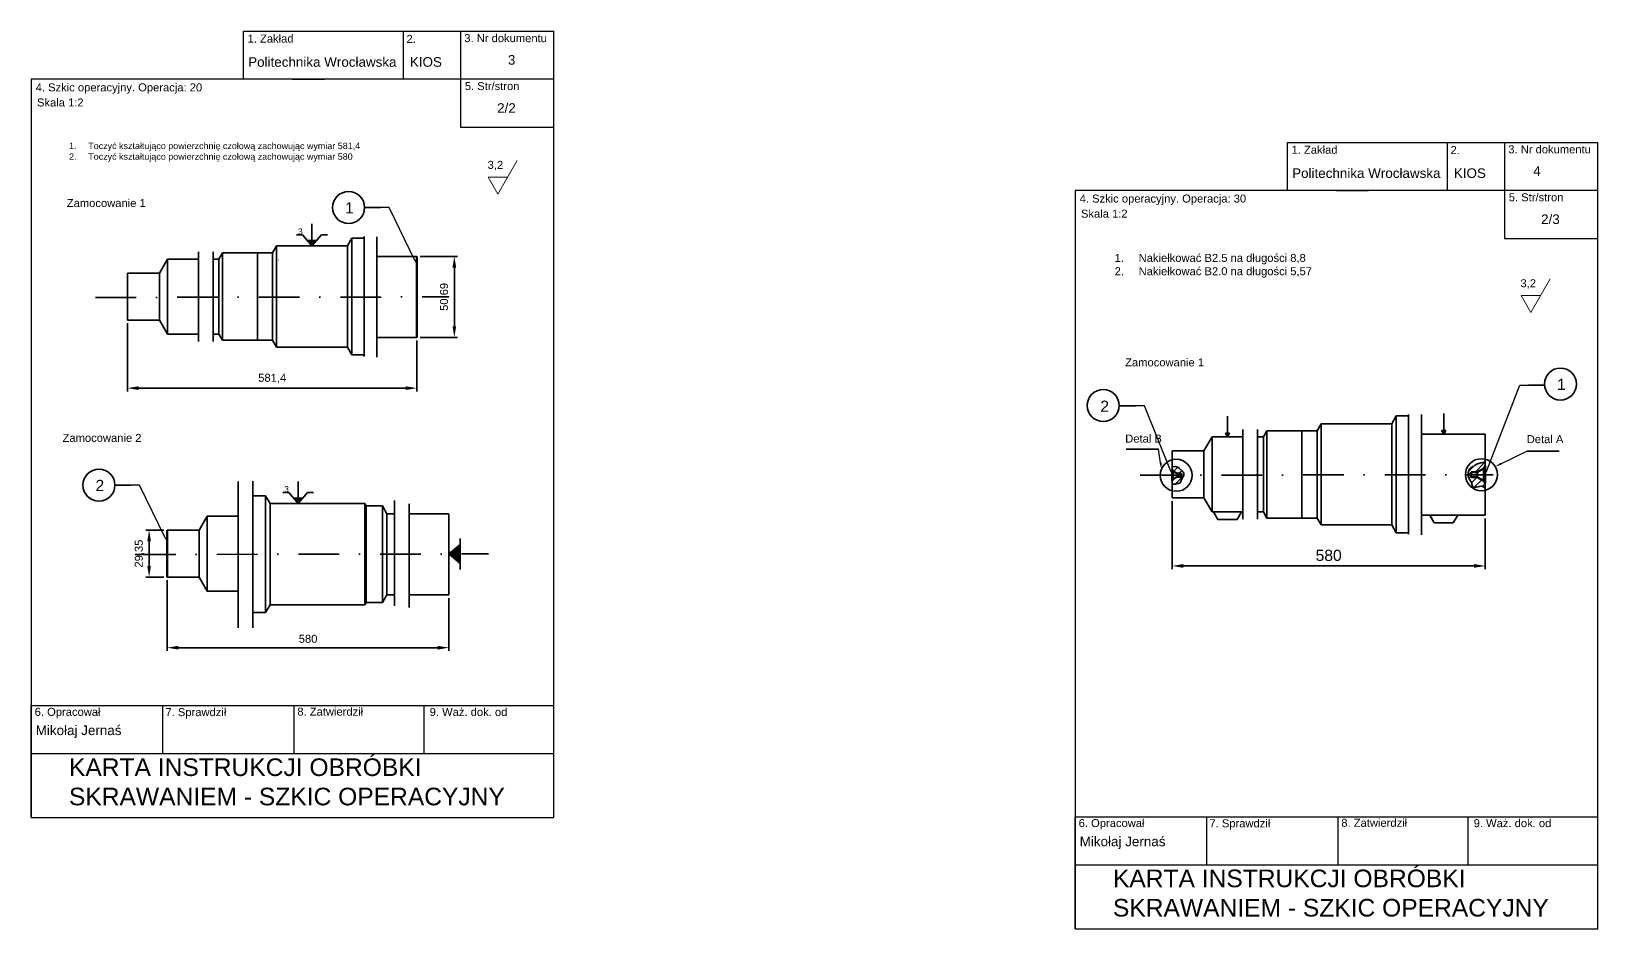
# Model space of a CAD drawing. Header units: millimetres. Extents: x 1335 to 6286, y 608 to 2939.
# Drawn here: x 2293.1 to 2782.4, y 1783.5 to 2064 of the extents above; entities that cross this region are included whole.
import ezdxf
from ezdxf import colors
from ezdxf.entities.mleader import LeaderData, LeaderLine
from ezdxf.math import Vec2, Vec3

# ---------------------------------------------------------------- set-up
doc = ezdxf.new("R2010")
doc.units = ezdxf.units.MM
doc.linetypes.add('DASHDOT', pattern=[25.4, 12.7, -6.35, 0, -6.35])
for name, color, linetype, lineweight in [('01.1 CIĄG. Z PRZERWANIEM', 255, 'Amzigzag', 35), ('01.1 CIĄGŁA CIENKA', 255, 'Continuous', 35), ('01.2 CIĄGŁA GRUBA', 7, 'Continuous', 70), ('04.1 DŁ. K+K CIENKA', 255, 'DASHDOT', 35)]:
    doc.layers.add(name, color=color, linetype=linetype, lineweight=lineweight)
doc.layers.add('Default', color=7, linetype='Continuous')
doc.styles.get("Standard").update_dxf_attribs({"font": 'arial.ttf'})
doc.linetypes.add('Amzigzag', pattern='A,0.0001,[136,genltshp.shx,S=0.04,R=0,X=0,Y=0],-11', length=11.0001)
doc.dimstyles.new('AM_ISO$0', dxfattribs={"dimscale": 100, "dimtxt": 3.5, "dimasz": 3.5, "dimexe": 1, "dimexo": 1, "dimgap": 1.5, "dimtad": 1, "dimdsep": 46, "dimtxsty": 'Standard', "dimcen": 0, "dimclrd": 256, "dimclre": 256, "dimclrt": 2, "dimadec": 0, "dimazin": 2, "dimtp": 0.1, "dimtm": 0.1, "dimtfac": 0.71, "dimtmove": 0, "dimatfit": 3, "dimfxl": 1, "dimlwd": -1, "dimlwe": -1, "dimarcsym": 1})

# ---------------------------------------------------------------- blocks, each defined once
blk = doc.blocks.new('*D210')
at = {"layer": '01.1 CIĄGŁA CIENKA', "linetype": 'ByBlock', "transparency": 16777216}
for p, q in [((2414.49, 1993.65), (2426.21, 1993.65)), ((2425.21, 1990.15), (2425.21, 1971.8)), ((2414.49, 1968.3), (2426.21, 1968.3))]:
    blk.add_line(p, q, dxfattribs=at)
at = {"layer": '01.1 CIĄGŁA CIENKA', "transparency": 16777216}
for points in [[(2424.63, 1990.15), (2425.79, 1990.15), (2425.21, 1993.65)], [(2424.63, 1971.8), (2425.79, 1971.8), (2425.21, 1968.3)]]:
    blk.add_solid(points, dxfattribs=at)
at = {"layer": 'Defpoints', "color": 0, "transparency": 16777216}
for p in [(2413.49, 1993.65), (2413.49, 1968.3), (2425.21, 1968.3)]:
    blk.add_point(p, dxfattribs=at)
at = {"layer": '01.1 CIĄGŁA CIENKA', "color": 2, "transparency": 16777216, "insert": (2422.21, 1980.98), "char_height": 3.5, "attachment_point": 5, "rotation": 90}
blk.add_mtext('{\\H0.71429x;50,69}', dxfattribs=at)
blk = doc.blocks.new('*D211')
at = {"layer": '01.1 CIĄGŁA CIENKA', "linetype": 'ByBlock', "transparency": 16777216}
for p, q in [((2323.14, 1972.74), (2323.14, 1951.45)), ((2413.49, 1967.3), (2413.49, 1951.45)), ((2409.99, 1952.45), (2326.64, 1952.45))]:
    blk.add_line(p, q, dxfattribs=at)
at = {"layer": '01.1 CIĄGŁA CIENKA', "transparency": 16777216}
for points in [[(2326.64, 1953.04), (2326.64, 1951.87), (2323.14, 1952.45)], [(2409.99, 1953.04), (2409.99, 1951.87), (2413.49, 1952.45)]]:
    blk.add_solid(points, dxfattribs=at)
at = {"layer": 'Defpoints', "color": 0, "transparency": 16777216}
for p in [(2323.14, 1973.74), (2413.49, 1968.3), (2323.14, 1952.45)]:
    blk.add_point(p, dxfattribs=at)
at = {"layer": '01.1 CIĄGŁA CIENKA', "color": 2, "transparency": 16777216, "insert": (2368.32, 1955.46), "char_height": 3.5, "attachment_point": 5}
blk.add_mtext('{\\H0.71429x;581,4}', dxfattribs=at)
blk = doc.blocks.new('*D212')
at = {"layer": '01.1 CIĄGŁA CIENKA', "linetype": 'ByBlock', "transparency": 16777216}
for p, q in [((2334.51, 1908.06), (2328.86, 1908.06)), ((2329.86, 1904.56), (2329.86, 1896.88)), ((2334.51, 1893.38), (2328.86, 1893.38))]:
    blk.add_line(p, q, dxfattribs=at)
at = {"layer": '01.1 CIĄGŁA CIENKA', "transparency": 16777216}
for points in [[(2329.28, 1904.56), (2330.44, 1904.56), (2329.86, 1908.06)], [(2329.28, 1896.88), (2330.44, 1896.88), (2329.86, 1893.38)]]:
    blk.add_solid(points, dxfattribs=at)
at = {"layer": 'Defpoints', "color": 0, "transparency": 16777216}
for p in [(2335.51, 1908.06), (2329.86, 1893.38), (2335.51, 1893.38)]:
    blk.add_point(p, dxfattribs=at)
at = {"layer": '01.1 CIĄGŁA CIENKA', "color": 2, "transparency": 16777216, "insert": (2326.86, 1900.72), "char_height": 3.5, "attachment_point": 5, "rotation": 90}
blk.add_mtext('{\\H0.71429x;29,35}', dxfattribs=at)
blk = doc.blocks.new('*D213')
at = {"layer": '01.1 CIĄGŁA CIENKA', "linetype": 'ByBlock', "transparency": 16777216}
for p, q in [((2335.51, 1892.38), (2335.51, 1870.31)), ((2423.54, 1886.84), (2423.54, 1870.31)), ((2339.01, 1871.31), (2420.04, 1871.31))]:
    blk.add_line(p, q, dxfattribs=at)
at = {"layer": '01.1 CIĄGŁA CIENKA', "transparency": 16777216}
for points in [[(2339.01, 1871.89), (2339.01, 1870.72), (2335.51, 1871.31)], [(2420.04, 1871.89), (2420.04, 1870.72), (2423.54, 1871.31)]]:
    blk.add_solid(points, dxfattribs=at)
at = {"layer": 'Defpoints', "color": 0, "transparency": 16777216}
for p in [(2335.51, 1893.38), (2423.54, 1887.84), (2423.54, 1871.31)]:
    blk.add_point(p, dxfattribs=at)
at = {"layer": '01.1 CIĄGŁA CIENKA', "color": 2, "transparency": 16777216, "insert": (2379.52, 1874.08), "char_height": 3.5, "attachment_point": 5}
blk.add_mtext('{\\H0.71429x;580}', dxfattribs=at)
blk = doc.blocks.new('*D215')
at = {"layer": '01.1 CIĄGŁA CIENKA', "linetype": 'ByBlock', "transparency": 16777216}
for p, q in [((2649.43, 1917.16), (2649.43, 1895.87)), ((2747.28, 1911.73), (2747.28, 1895.87)), ((2743.78, 1896.87), (2652.93, 1896.87))]:
    blk.add_line(p, q, dxfattribs=at)
at = {"layer": '01.1 CIĄGŁA CIENKA', "transparency": 16777216}
for points in [[(2652.93, 1897.46), (2652.93, 1896.29), (2649.43, 1896.87)], [(2743.78, 1897.46), (2743.78, 1896.29), (2747.28, 1896.87)]]:
    blk.add_solid(points, dxfattribs=at)
at = {"layer": 'Defpoints', "color": 0, "transparency": 16777216}
for p in [(2649.43, 1918.16), (2747.28, 1912.73), (2649.43, 1896.87)]:
    blk.add_point(p, dxfattribs=at)
at = {"layer": '01.1 CIĄGŁA CIENKA', "color": 2, "transparency": 16777216, "insert": (2698.35, 1900.16), "char_height": 3.5, "attachment_point": 5}
blk.add_mtext('580', dxfattribs=at)

msp = doc.modelspace()

# ---------------------------------------------------------------- hatches: boundary and pattern name
at = {"layer": '01.1 CIĄGŁA CIENKA'}
h = msp.add_hatch(color=256, dxfattribs=at)
h.dxf.hatch_style = 1
h.paths.add_polyline_path([(2382.206, 1998.654), (2380.735, 1998.654), (2380.735, 1996.902)])
h.paths.add_polyline_path([(2380.735, 1998.654), (2379.265, 1998.654), (2380.735, 1996.902)])
h = msp.add_hatch(color=256, dxfattribs=at)
h.dxf.hatch_style = 1
h.paths.add_polyline_path([(2667.416, 1938.341), (2666.757, 1938.341), (2666.757, 1937.199)])
h.paths.add_polyline_path([(2666.757, 1938.341), (2666.097, 1938.341), (2666.757, 1937.199)])
h = msp.add_hatch(color=256, dxfattribs=at)
h.dxf.hatch_style = 1
h.paths.add_polyline_path([(2734.951, 1939.21), (2734.292, 1939.21), (2734.292, 1938.068)])
h.paths.add_polyline_path([(2734.292, 1939.21), (2733.632, 1939.21), (2734.292, 1938.068)])
h = msp.add_hatch(dxfattribs=at)
h.set_pattern_fill('ANSI31', color=256, scale=0.5)
h.set_pattern_definition([(45, (3041.9236, 1380.0151), (-1.122532, 1.122532), [])])
edge = h.paths.add_edge_path()
edge.add_spline(control_points=[(2649.42, 1922.484), (2649.991, 1922.265), (2650.736, 1922.681), (2652.181, 1922.615), (2652.269, 1923.863), (2652.896, 1924.654), (2653.037, 1925.147), (2653.056, 1925.249)], knot_values=[2.7406869, 2.7406869, 2.7406869, 2.7406869, 3.7406869, 4.7406869, 5.7406869, 6.7406869, 7, 7, 7, 7], degree=3, periodic=0)
edge.add_line((2653.056, 1925.249), (2652.423, 1925.248))
edge.add_line((2652.423, 1925.248), (2652.23, 1924.743))
edge.add_line((2652.23, 1924.743), (2650.98, 1924.743))
edge.add_line((2650.98, 1924.743), (2649.71, 1924.01))
edge.add_line((2649.71, 1924.01), (2649.418, 1923.503))
edge.add_line((2649.418, 1923.503), (2649.42, 1922.484))
edge = h.paths.add_edge_path()
edge.add_spline(control_points=[(2653.056, 1925.249), (2653.112, 1925.538), (2653.064, 1926.218), (2652.203, 1926.818), (2651.043, 1928.24), (2649.419, 1927.825)], knot_values=[0, 0, 0, 0, 0.7406869, 1.7406869, 2.7406869, 2.7406869, 2.7406869, 2.7406869], degree=3, periodic=0)
edge.add_line((2649.419, 1927.825), (2649.417, 1926.984))
edge.add_line((2649.417, 1926.984), (2649.71, 1926.476))
edge.add_line((2649.71, 1926.476), (2650.98, 1925.743))
edge.add_line((2650.98, 1925.743), (2652.23, 1925.743))
edge.add_line((2652.23, 1925.743), (2652.419, 1925.248))
edge.add_line((2652.419, 1925.248), (2653.056, 1925.249))
h = msp.add_hatch(dxfattribs=at)
h.set_pattern_fill('ANSI31', color=256, scale=0.5)
h.set_pattern_definition([(45, (3058.805, 1298.0044), (-1.122532, 1.122532), [])])
edge = h.paths.add_edge_path()
edge.add_line((2747.28, 1928.189), (2747.28, 1929.375))
edge.add_spline(control_points=[(2747.28, 1929.375), (2745.008, 1929.058), (2743.467, 1927.79), (2742.516, 1927.79), (2741.966, 1926.348), (2741.928, 1925.552), (2741.932, 1925.383)], knot_values=[0, 0, 0, 0, 1, 2, 3, 3.2750416, 3.2750416, 3.2750416, 3.2750416], degree=3, periodic=0)
edge.add_line((2741.932, 1925.383), (2742.544, 1925.384))
edge.add_line((2742.544, 1925.384), (2742.535, 1925.407))
edge.add_line((2742.535, 1925.407), (2742.835, 1926.194))
edge.add_line((2742.835, 1926.194), (2744.785, 1926.194))
edge.add_line((2744.785, 1926.194), (2746.8, 1927.358))
edge.add_line((2746.8, 1927.358), (2747.28, 1928.189))
edge = h.paths.add_edge_path()
edge.add_line((2746.8, 1923.456), (2744.785, 1924.619))
edge.add_line((2744.785, 1924.619), (2742.835, 1924.619))
edge.add_line((2742.835, 1924.619), (2742.544, 1925.384))
edge.add_line((2742.544, 1925.384), (2741.932, 1925.383))
edge.add_spline(control_points=[(2741.932, 1925.383), (2741.943, 1924.938), (2742.171, 1923.921), (2743.241, 1922.81), (2743.099, 1921.363), (2744.827, 1921.452), (2746.548, 1922.04), (2747.28, 1921.135)], knot_values=[3.2750416, 3.2750416, 3.2750416, 3.2750416, 4, 5, 6, 7, 8, 8, 8, 8], degree=3, periodic=0)
edge.add_line((2747.28, 1921.135), (2747.28, 1922.624))
edge.add_line((2747.28, 1922.624), (2746.8, 1923.456))
h = msp.add_hatch(color=256, dxfattribs=at)
h.dxf.hatch_style = 1
h.paths.add_polyline_path([(2377.87, 1918.092), (2376.399, 1918.092), (2376.399, 1916.339)])
h.paths.add_polyline_path([(2376.399, 1918.092), (2374.929, 1918.092), (2376.399, 1916.339)])
h = msp.add_hatch(color=256, dxfattribs=at)
h.dxf.hatch_style = 1
h.paths.add_polyline_path([(2423.536, 1900.601), (2427.042, 1897.66), (2427.042, 1903.543)])

# ---------------------------------------------------------------- linework, layer by layer
at = {"layer": '01.1 CIĄG. Z PRZERWANIEM'}
for p, q in [((2397.025, 1962.335), (2397.025, 1999.827)), ((2401.017, 1999.783), (2401.017, 1962.166)), ((2345.299, 1967.077), (2345.299, 1995.077)), ((2349.881, 1995.077), (2349.881, 1967.077)), ((2723.312, 1906.756), (2723.312, 1944.247)), ((2727.303, 1944.203), (2727.303, 1906.586)), ((2671.585, 1911.497), (2671.585, 1939.497)), ((2676.167, 1939.497), (2676.167, 1911.497)), ((2357.67, 1877.487), (2357.67, 1923.283)), ((2362.252, 1923.333), (2362.252, 1877.55)), ((2406.477, 1884.431), (2406.477, 1917.357)), ((2411.059, 1916.294), (2411.059, 1883.824))]:
    msp.add_line(p, q, dxfattribs=at)
at = {"layer": '01.1 CIĄGŁA CIENKA', "linetype": 'Continuous', "lineweight": 20}
for p, q in [((2438.818, 2013.139), (2444.88, 2023.639)), ((2435.787, 2018.389), (2438.818, 2013.139)), ((2435.787, 2018.389), (2438.818, 2013.139)), ((2441.849, 2018.389), (2435.787, 2018.389)), ((2761.471, 1976.12), (2767.533, 1986.62)), ((2758.44, 1981.37), (2761.471, 1976.12)), ((2758.44, 1981.37), (2761.471, 1976.12)), ((2764.502, 1981.37), (2758.44, 1981.37))]:
    msp.add_line(p, q, dxfattribs=at)
at = {"layer": '01.1 CIĄGŁA CIENKA'}
for p, q in [((2397.182, 2008.927), (2402.182, 2008.927)), ((2380.735, 1996.902), (2380.735, 2003.783)), ((2369.676, 1996.902), (2368.441, 1994.719)), ((2369.676, 1996.902), (2391.795, 1996.902)), ((2369.676, 1996.902), (2369.676, 1981.077)), ((2375.919, 2000.407), (2377.794, 2000.407)), ((2377.794, 2000.407), (2380.735, 1996.902)), ((2382.206, 1998.654), (2379.265, 1998.654)), ((2383.677, 2000.407), (2380.735, 1996.902)), ((2385.552, 2000.407), (2383.677, 2000.407)), ((2393.176, 1999.327), (2391.795, 1996.902)), ((2391.795, 1996.902), (2391.795, 1981.077)), ((2393.176, 1999.327), (2397.025, 1999.327)), ((2393.176, 1999.327), (2393.176, 1981.077)), ((2335.642, 1992.779), (2333.096, 1988.414)), ((2335.642, 1992.779), (2345.299, 1992.779)), ((2335.642, 1992.779), (2335.642, 1981.077)), ((2349.881, 1992.779), (2351.66, 1992.779)), ((2352.787, 1994.719), (2351.66, 1992.779)), ((2351.66, 1992.779), (2351.66, 1981.077)), ((2352.787, 1994.719), (2368.441, 1994.719)), ((2352.787, 1994.719), (2352.787, 1981.077)), ((2363.723, 1967.434), (2363.723, 1994.719)), ((2368.305, 1995.081), (2368.305, 1995.081)), ((2368.305, 1995.081), (2368.305, 1995.081)), ((2368.441, 1994.719), (2368.441, 1981.075)), ((2413.494, 1993.648), (2401.017, 1993.648)), ((2323.14, 1988.414), (2323.129, 1981.077)), ((2323.14, 1988.414), (2333.096, 1988.414)), ((2333.096, 1988.414), (2333.096, 1981.071)), ((2323.14, 1973.739), (2323.129, 1981.077)), ((2333.096, 1973.739), (2333.096, 1981.082)), ((2335.642, 1969.374), (2335.642, 1981.077)), ((2351.66, 1969.374), (2351.66, 1981.077)), ((2352.787, 1967.434), (2352.787, 1981.077)), ((2368.441, 1967.434), (2368.441, 1981.079)), ((2369.676, 1965.252), (2369.676, 1981.077)), ((2391.795, 1965.252), (2391.795, 1981.077)), ((2393.176, 1962.827), (2393.176, 1981.077)), ((2323.14, 1973.739), (2333.096, 1973.739)), ((2335.642, 1969.374), (2333.096, 1973.739)), ((2335.642, 1969.374), (2345.299, 1969.374)), ((2349.881, 1969.374), (2351.66, 1969.374)), ((2352.787, 1967.434), (2351.66, 1969.374)), ((2352.787, 1967.434), (2368.441, 1967.434)), ((2369.676, 1965.252), (2368.441, 1967.434)), ((2413.494, 1968.303), (2401.017, 1968.303)), ((2369.676, 1965.252), (2391.795, 1965.252)), ((2393.176, 1962.827), (2391.795, 1965.252)), ((2393.176, 1962.827), (2397.025, 1962.827)), ((2760.765, 1953.359), (2765.765, 1953.359)), ((2633.109, 1946.901), (2638.109, 1946.901)), ((2666.757, 1943.699), (2666.757, 1937.199)), ((2719.462, 1943.747), (2718.081, 1941.322)), ((2719.462, 1943.747), (2723.312, 1943.747)), ((2719.462, 1943.747), (2719.462, 1925.497)), ((2734.292, 1944.568), (2734.292, 1938.068)), ((2666.757, 1937.199), (2666.097, 1938.341)), ((2667.416, 1938.341), (2666.097, 1938.341)), ((2666.757, 1937.199), (2667.416, 1938.341)), ((2679.074, 1939.139), (2677.947, 1937.199)), ((2679.074, 1939.139), (2694.728, 1939.139)), ((2679.074, 1939.139), (2679.074, 1925.497)), ((2690.009, 1911.854), (2690.009, 1939.139)), ((2694.591, 1939.501), (2694.591, 1939.501)), ((2694.591, 1939.501), (2694.591, 1939.501)), ((2695.962, 1941.322), (2694.728, 1939.139)), ((2694.728, 1939.139), (2694.728, 1925.495)), ((2695.962, 1941.322), (2718.081, 1941.322)), ((2695.962, 1941.322), (2695.962, 1925.497)), ((2718.081, 1941.322), (2718.081, 1925.497)), ((2747.28, 1938.068), (2727.303, 1938.068)), ((2734.292, 1938.068), (2733.632, 1939.21)), ((2734.951, 1939.21), (2733.632, 1939.21)), ((2734.292, 1938.068), (2734.951, 1939.21)), ((2747.28, 1938.079), (2747.28, 1925.407)), ((2635.041, 1933.328), (2645.041, 1933.328)), ((2649.426, 1932.834), (2649.415, 1925.497)), ((2649.426, 1932.834), (2659.382, 1932.834)), ((2661.928, 1937.199), (2659.382, 1932.834)), ((2659.382, 1932.834), (2659.382, 1925.491)), ((2661.928, 1937.199), (2671.585, 1937.199)), ((2661.928, 1937.199), (2661.928, 1925.497)), ((2676.167, 1937.199), (2677.947, 1937.199)), ((2677.947, 1937.199), (2677.947, 1925.497)), ((2760.403, 1932.782), (2770.403, 1932.782)), ((2376.399, 1916.339), (2376.399, 1923.22)), ((2649.426, 1918.159), (2649.415, 1925.497)), ((2659.382, 1918.159), (2659.382, 1925.502)), ((2661.928, 1913.794), (2661.928, 1925.497)), ((2677.947, 1913.794), (2677.947, 1925.497)), ((2679.074, 1911.854), (2679.074, 1925.497)), ((2694.728, 1911.854), (2694.728, 1925.499)), ((2695.962, 1909.672), (2695.962, 1925.497)), ((2718.081, 1909.672), (2718.081, 1925.497)), ((2719.462, 1907.247), (2719.462, 1925.497)), ((2747.28, 1912.734), (2747.28, 1925.407)), ((2319.193, 1922.125), (2324.193, 1922.125)), ((2362.25, 1918.764), (2366.25, 1918.764)), ((2366.25, 1918.764), (2366.25, 1900.514)), ((2366.25, 1918.764), (2367.657, 1916.339)), ((2371.583, 1919.845), (2373.458, 1919.845)), ((2373.458, 1919.845), (2376.399, 1916.339)), ((2379.341, 1919.845), (2376.399, 1916.339)), ((2381.216, 1919.845), (2379.341, 1919.845)), ((2649.426, 1918.159), (2659.382, 1918.159)), ((2661.928, 1913.794), (2659.382, 1918.159)), ((2370.801, 1916.339), (2367.657, 1916.339)), ((2367.657, 1916.339), (2367.657, 1900.514)), ((2370.801, 1916.339), (2393.25, 1916.339)), ((2377.87, 1918.092), (2374.929, 1918.092)), ((2393.25, 1916.339), (2397.25, 1916.339)), ((2397.25, 1916.339), (2397.669, 1915.612)), ((2397.25, 1916.339), (2397.25, 1900.514)), ((2397.669, 1915.612), (2402.75, 1915.612)), ((2397.669, 1915.612), (2397.669, 1900.514)), ((2402.75, 1915.612), (2402.75, 1913.112)), ((2402.75, 1915.612), (2404.165, 1913.187)), ((2661.928, 1913.794), (2671.585, 1913.794)), ((2663.757, 1911.412), (2662.381, 1913.794)), ((2669.757, 1911.412), (2671.132, 1913.794)), ((2676.167, 1913.794), (2677.947, 1913.794)), ((2679.074, 1911.854), (2677.947, 1913.794)), ((2348.013, 1912.424), (2345.467, 1908.059)), ((2348.013, 1912.424), (2357.67, 1912.424)), ((2348.013, 1912.424), (2348.013, 1900.721)), ((2402.75, 1913.112), (2402.75, 1900.514)), ((2404.165, 1913.187), (2404.165, 1887.842)), ((2404.165, 1913.187), (2406.477, 1913.187)), ((2423.536, 1913.187), (2411.059, 1913.187)), ((2423.536, 1913.187), (2423.536, 1900.514)), ((2663.757, 1911.412), (2669.757, 1911.412)), ((2679.074, 1911.854), (2694.728, 1911.854)), ((2695.962, 1909.672), (2694.728, 1911.854)), ((2695.962, 1909.672), (2718.081, 1909.672)), ((2719.462, 1907.247), (2718.081, 1909.672)), ((2747.28, 1912.734), (2727.303, 1912.723)), ((2731.292, 1910.345), (2729.916, 1912.727)), ((2737.292, 1910.345), (2731.292, 1910.345)), ((2737.292, 1910.345), (2738.667, 1912.727)), ((2335.511, 1908.059), (2345.467, 1908.059)), ((2345.467, 1908.059), (2345.467, 1900.716)), ((2427.042, 1903.543), (2423.536, 1900.601)), ((2427.042, 1905.418), (2427.042, 1895.785)), ((2719.462, 1907.247), (2723.312, 1907.247)), ((2345.467, 1893.384), (2345.467, 1900.727)), ((2348.013, 1889.019), (2348.013, 1900.721)), ((2366.25, 1882.264), (2366.25, 1900.514)), ((2367.657, 1884.689), (2367.657, 1900.514)), ((2397.25, 1884.689), (2397.25, 1900.514)), ((2397.669, 1885.417), (2397.669, 1900.514)), ((2402.75, 1887.917), (2402.75, 1900.514)), ((2427.042, 1897.66), (2423.536, 1900.601)), ((2423.536, 1887.842), (2423.536, 1900.514)), ((2335.511, 1893.384), (2345.467, 1893.384)), ((2348.013, 1889.019), (2345.467, 1893.384)), ((2348.013, 1889.019), (2357.67, 1889.019)), ((2366.25, 1882.264), (2367.657, 1884.689)), ((2370.801, 1884.689), (2367.657, 1884.689)), ((2370.801, 1884.689), (2393.25, 1884.689)), ((2393.25, 1884.689), (2397.25, 1884.689)), ((2397.25, 1884.689), (2397.669, 1885.417)), ((2397.669, 1885.417), (2402.75, 1885.417)), ((2402.75, 1885.417), (2402.75, 1887.917)), ((2402.75, 1885.417), (2404.165, 1887.842)), ((2404.165, 1887.842), (2406.477, 1887.842)), ((2423.536, 1887.842), (2411.059, 1887.842)), ((2362.25, 1882.264), (2366.25, 1882.264))]:
    msp.add_line(p, q, dxfattribs=at)
at = {"layer": '01.1 CIĄGŁA CIENKA', "ltscale": 0.2}
for p, q in [((2363.723, 1992.581), (2363.723, 1992.581)), ((2690.009, 1937.001), (2690.009, 1937.001)), ((2397.25, 1913.514), (2397.25, 1900.514)), ((2397.25, 1887.514), (2397.25, 1900.514))]:
    msp.add_line(p, q, dxfattribs=at)
at = {"layer": '01.1 CIĄGŁA CIENKA', "color": 136, "linetype": 'Continuous', "lineweight": 20, "ltscale": 0.2, "true_color": 0x008080}
for points in [[(2370.333, 1992.581), (2370.329, 1992.581)], [(2696.619, 1937.001), (2696.615, 1937.001)], [(2373.75, 1914.269), (2373.746, 1914.269)]]:
    msp.add_lwpolyline(points, dxfattribs=at)
at = {"layer": '01.1 CIĄGŁA CIENKA'}
for centre in [(2392.182, 2008.93), (2770.751, 1953.73), (2627.926, 1947.002), (2650.719, 1925.197), (2746.063, 1925.39), (2314.193, 1922.129)]:
    msp.add_circle(centre, 5, dxfattribs=at)
for points in [[(2649.419, 1927.825), (2651.043, 1928.24), (2652.203, 1926.818), (2653.145, 1926.161), (2653.101, 1924.913), (2652.269, 1923.863), (2652.181, 1922.615), (2650.736, 1922.681), (2649.991, 1922.265), (2649.42, 1922.484)], [(2747.28, 1929.375), (2745.008, 1929.058), (2743.467, 1927.79), (2742.516, 1927.79), (2741.791, 1925.889), (2742.063, 1924.033), (2743.241, 1922.81), (2743.099, 1921.363), (2744.827, 1921.452), (2746.548, 1922.04), (2747.28, 1921.135)]]:
    msp.add_open_spline(points, degree=3, dxfattribs=at)
at = {"layer": '01.2 CIĄGŁA GRUBA'}
for p, q in [((2413.494, 1993.648), (2413.494, 1980.975)), ((2413.494, 1968.303), (2413.494, 1980.975)), ((2746.8, 1927.358), (2747.28, 1928.189)), ((2747.28, 1928.189), (2747.28, 1922.624)), ((2649.71, 1926.476), (2649.415, 1926.987)), ((2649.415, 1923.499), (2649.415, 1926.987)), ((2649.71, 1924.01), (2649.415, 1923.499)), ((2650.98, 1925.743), (2649.71, 1926.476)), ((2649.71, 1924.01), (2649.71, 1926.476)), ((2650.98, 1924.743), (2649.71, 1924.01)), ((2652.23, 1925.743), (2650.98, 1925.743)), ((2650.98, 1924.743), (2650.98, 1925.743)), ((2652.23, 1924.743), (2650.98, 1924.743)), ((2652.421, 1925.243), (2652.23, 1925.743)), ((2652.23, 1925.743), (2652.23, 1925.243)), ((2652.421, 1925.243), (2652.23, 1924.743)), ((2652.23, 1924.743), (2652.23, 1925.243)), ((2742.535, 1925.407), (2742.835, 1926.194)), ((2742.835, 1924.619), (2742.535, 1925.407)), ((2742.835, 1925.407), (2742.835, 1926.194)), ((2742.835, 1926.194), (2744.785, 1926.194)), ((2742.835, 1926.194), (2742.835, 1924.619)), ((2742.835, 1925.407), (2742.835, 1924.619)), ((2742.835, 1924.619), (2744.785, 1924.619)), ((2744.785, 1926.194), (2746.8, 1927.358)), ((2744.785, 1926.194), (2744.785, 1924.619)), ((2744.785, 1924.619), (2746.8, 1923.456)), ((2746.8, 1923.456), (2746.8, 1927.358)), ((2746.8, 1923.456), (2747.28, 1922.624)), ((2747.28, 1922.624), (2746.8, 1923.456)), ((2335.511, 1908.059), (2335.5, 1900.721)), ((2335.511, 1893.384), (2335.5, 1900.721))]:
    msp.add_line(p, q, dxfattribs=at)
at = {"layer": '04.1 DŁ. K+K CIENKA'}
for p, q in [((2313.129, 1980.808), (2423.494, 1980.975)), ((2639.415, 1925.228), (2749.78, 1925.395)), ((2325.5, 1900.452), (2435.865, 1900.62))]:
    msp.add_line(p, q, dxfattribs=at)
at = {"layer": 'Default'}
for p, q in [((2359.385, 2049.011), (2359.385, 2064.011)), ((2359.385, 2064.011), (2363.225, 2064.011)), ((2363.225, 2064.011), (2384.657, 2064.011)), ((2384.657, 2064.011), (2456.25, 2064.011)), ((2409.265, 2064.011), (2409.265, 2049.011)), ((2427.161, 2064.011), (2427.161, 2049.011)), ((2456.25, 2049.011), (2456.25, 2064.011)), ((2456.25, 2049.011), (2293.064, 2049.011)), ((2293.064, 2049.011), (2293.064, 1818.219)), ((2374.657, 2049.011), (2384.657, 2049.011)), ((2427.161, 2049.011), (2427.161, 2034.011)), ((2456.25, 1818.219), (2456.25, 2049.011)), ((2427.161, 2034.011), (2456.25, 2034.011)), ((2685.519, 2014.25), (2685.519, 2029.25)), ((2685.519, 2029.25), (2689.359, 2029.25)), ((2689.359, 2029.25), (2710.791, 2029.25)), ((2710.791, 2029.25), (2782.385, 2029.25)), ((2735.399, 2029.25), (2735.399, 2014.25)), ((2753.296, 2029.25), (2753.296, 2014.25)), ((2782.385, 2014.25), (2782.385, 2029.25)), ((2782.385, 2014.25), (2619.198, 2014.25)), ((2619.198, 2014.25), (2619.198, 1783.458)), ((2700.791, 2014.25), (2710.791, 2014.25)), ((2753.296, 2014.25), (2753.296, 1999.25)), ((2782.385, 1783.458), (2782.385, 2014.25)), ((2753.296, 1999.25), (2782.385, 1999.25)), ((2293.064, 1838.219), (2293.064, 1853.219)), ((2293.064, 1853.219), (2456.25, 1853.219)), ((2334.064, 1853.219), (2334.064, 1838.219)), ((2375.064, 1853.219), (2375.064, 1838.219)), ((2415.657, 1853.219), (2415.657, 1838.219)), ((2293.064, 1818.219), (2293.064, 1838.219)), ((2293.064, 1838.219), (2456.25, 1838.219)), ((2293.064, 1818.219), (2456.25, 1818.219)), ((2619.198, 1803.458), (2619.198, 1818.458)), ((2619.198, 1818.458), (2782.385, 1818.458)), ((2660.198, 1818.458), (2660.198, 1803.458)), ((2701.198, 1818.458), (2701.198, 1803.458)), ((2741.791, 1818.458), (2741.791, 1803.458)), ((2619.198, 1783.458), (2619.198, 1803.458)), ((2619.198, 1803.458), (2782.385, 1803.458)), ((2619.198, 1783.458), (2782.385, 1783.458))]:
    msp.add_line(p, q, dxfattribs=at)

# ---------------------------------------------------------------- texts
at = {"layer": '01.1 CIĄGŁA CIENKA', "attachment_point": 1}
for s, width, gutter_width, insert, char_height in [('3,2', 6.23728, 12.5, (2435.611, 2023.509), 2.5), ('Zamocowanie 1', 29.12273, 12.5, (2304.147, 2011.575), 2.5), ('1', 3.46461, 0.5, (2391.094, 2010.573), 3.5), ('3', 4.76431, 0.5, (2376.384, 2002.381), 1.875), ('3,2', 6.23728, 12.5, (2758.265, 1986.49), 2.5), ('Zamocowanie 1', 29.12273, 12.5, (2634.764, 1961.763), 2.5), ('1', 3.46461, 0.5, (2769.663, 1955.373), 3.5), ('2', 3.46461, 0.5, (2627.021, 1948.547), 3.5), ('Zamocowanie 2', 29.12273, 12.5, (2302.824, 1938.15), 2.5), ('Detal B', 16.2405, 6.25, (2634.793, 1937.934), 2.5), ('Detal A', 16.2405, 6.25, (2760.223, 1937.754), 2.5), ('2', 3.46461, 0.5, (2313.105, 1923.772), 3.5), ('3', 4.76431, 0.5, (2372.048, 1921.819), 1.875)]:
    msp.add_mtext_dynamic_manual_height_columns(s, width=width, gutter_width=gutter_width, heights=[0], dxfattribs=dict(at, insert=insert, char_height=char_height))
at = {"layer": 'Default', "attachment_point": 1}
for s, width, heights, insert, char_height in [('1. Zakład', 23.43622, [6.501], (2360.622, 2062.987), 2.5), ('2.', 23.43622, [6.501], (2410.277, 2062.887), 2.5), ('3. Nr dokumentu', 31.85449, [7.043], (2428.323, 2063.12), 2.5), ('Politechnika Wrocławska', 51.87466, [5.184], (2360.806, 2055.924), 3), ('KIOS', 51.87466, [5.184], (2411.313, 2055.931), 3), ('     3', 51.87466, [5.184], (2436.128, 2056.573), 3), ('4. Szkic operacyjny. Operacja: 20', 77.8045, [4.928], (2294.419, 2047.728), 2.5), ('5. Str/stron', 31.85449, [7.043], (2428.478, 2048.137), 2.5), ('Skala 1:2 ', 31.85449, [7.043], (2294.831, 2043.014), 2.5), ('     2/2', 51.87466, [5.184], (2432.757, 2041.523), 3), ('\\pi-6,l8,t8;1.^IToczyć kształtująco powierzchnię czołową zachowując wymiar 581,4\\P2.^IToczyć kształtująco powierzchnię czołową zachowując wymiar 580', 96.16839, [13.084], (2302.848, 2029.181), 2), ('1. Zakład', 23.43622, [6.501], (2686.756, 2028.226), 2.5), ('2.', 23.43622, [6.501], (2736.411, 2028.126), 2.5), ('3. Nr dokumentu', 31.85449, [7.043], (2754.457, 2028.36), 2.5), ('Politechnika Wrocławska', 51.87466, [5.184], (2686.941, 2021.163), 3), ('KIOS', 51.87466, [5.184], (2737.447, 2021.17), 3), ('4', 51.87466, [5.184], (2762.262, 2021.812), 3), ('4. Szkic operacyjny. Operacja: 30', 69.20899, [5.135], (2620.554, 2012.967), 2.5), ('5. Str/stron', 31.85449, [7.043], (2754.612, 2013.376), 2.5), ('Skala 1:2 ', 31.85449, [7.043], (2620.965, 2008.253), 2.5), ('     2/3', 51.87466, [5.184], (2758.891, 2006.762), 3), ('\\pi-7.5,l10,t10;1.^INakiełkować B2.5 na długości 8,8\\P2.^INakiełkować B2.0 na długości 5,57', 92.72354, [7.784], (2628.982, 1994.42), 2.5), ('6. Opracował', 23.43622, [6.501], (2294.112, 1852.492), 2.5), ('7. Sprawdził', 23.43622, [6.501], (2334.964, 1852.421), 2.5), ('8. Zatwierdził', 23.43622, [6.501], (2376.164, 1852.571), 2.5), ('9. Waż. dok. od', 26.11798, [4.671], (2417.51, 1852.462), 2.5), ('Mikołaj Jernaś', 51.87466, [5.184], (2294.448, 1846.987), 3), ('KARTA INSTRUKCJI OBRÓBKI SKRAWANIEM - SZKIC OPERACYJNY', 163.18648, [0], (2304.82, 1836.699), 5.5), ('6. Opracował', 23.43622, [6.501], (2620.246, 1817.731), 2.5), ('7. Sprawdził', 23.43622, [6.501], (2661.099, 1817.66), 2.5), ('8. Zatwierdził', 23.43622, [6.501], (2702.298, 1817.81), 2.5), ('9. Waż. dok. od', 26.11798, [4.671], (2743.644, 1817.701), 2.5), ('Mikołaj Jernaś', 51.87466, [5.184], (2620.582, 1812.226), 3), ('KARTA INSTRUKCJI OBRÓBKI SKRAWANIEM - SZKIC OPERACYJNY', 163.18648, [0], (2630.954, 1801.938), 5.5)]:
    msp.add_mtext_dynamic_manual_height_columns(s, width=width, gutter_width=12.5, heights=heights, dxfattribs=dict(at, insert=insert, char_height=char_height))

# ---------------------------------------------------------------- dimensions: what is measured, and where the dimension line sits
at = {"layer": '01.1 CIĄGŁA CIENKA'}
for base, p1, p2, text, picture, middle in [((2425.211, 1968.303), (2413.494, 1993.648), (2413.494, 1968.303), '{\\H0.71429x;50,69}', '*D210', (2422.209, 1980.975)), ((2329.862, 1893.384), (2335.511, 1908.059), (2335.511, 1893.384), '{\\H0.71429x;29,35}', '*D212', (2326.859, 1900.721))]:
    dim = msp.add_linear_dim(base=base, p1=p1, p2=p2, angle=90, text=text, dimstyle='AM_ISO$0', override={"dimscale": 1, "dimtdec": 3}, dxfattribs=at)
    dim.commit()
    dim.dimension.update_dxf_attribs({"geometry": picture, "text_midpoint": middle})
for base, p1, p2, text, picture, middle in [((2323.14, 1952.453), (2413.494, 1968.303), (2323.14, 1973.739), '{\\H0.71429x;581,4}', '*D211', (2368.317, 1955.455)), ((2649.426, 1896.873), (2747.28, 1912.734), (2649.426, 1918.159), '580', '*D215', (2698.353, 1900.16))]:
    dim = msp.add_linear_dim(base=base, p1=p1, p2=p2, text=text, dimstyle='AM_ISO$0', override={"dimscale": 1, "dimtdec": 3}, dxfattribs=at)
    dim.commit()
    dim.dimension.update_dxf_attribs({"geometry": picture, "text_midpoint": middle})
dim = msp.add_linear_dim(base=(2423.536, 1871.307), p1=(2335.511, 1893.384), p2=(2423.536, 1887.842), text='{\\H0.71429x;580}', dimstyle='AM_ISO$0', override={"dimscale": 1, "dimtdec": 3}, dxfattribs=at)
dim.commit()
dim.dimension.update_dxf_attribs({"geometry": '*D213', "text_midpoint": (2379.524, 1871.307), "dimtype": 160})

# ---------------------------------------------------------------- leaders
ml = msp.add_multileader_mtext('Standard', dxfattribs=at)
ml.set_content('', color=256)
ml.set_leader_properties()
ml.build(insert=Vec2(0, 0))
ml.multileader.update_dxf_attribs({"dogleg_length": 0.36, "arrow_head_size": 1.35, "scale": 15})
ctx = ml.context
ctx.base_point, ctx.scale, ctx.char_height, ctx.arrow_head_size, ctx.landing_gap_size, ctx.plane_origin = Vec3(2400.832, 2008.927), 15, 1.35, 1.35, 0.675, Vec3(2413.494, 1991.192)
ctx.text_align_type = 2
notes = []
notes.append((ctx, [(1, (1, 1, 0), (2404.882, 2008.927), (-1, 0), 2.7, [(0, [(2413.494, 1991.192)], 0, [])])]))
ctx.mtext.insert, ctx.mtext.alignment, ctx.mtext.flow_direction = Vec3(2401.507, 2009.602), 3, 5
ml = msp.add_multileader_mtext('Standard', dxfattribs=at)
ml.set_content('', color=256)
ml.set_leader_properties()
ml.build(insert=Vec2(0, 0))
ml.multileader.update_dxf_attribs({"dogleg_length": 0.36, "arrow_head_size": 1.35, "scale": 15})
ctx = ml.context
ctx.base_point, ctx.scale, ctx.char_height, ctx.arrow_head_size, ctx.landing_gap_size, ctx.plane_origin = Vec3(2760.765, 1953.359), 15, 1.35, 1.35, 0.675, Vec3(2747.28, 1935.623)
notes.append((ctx, [(0, (1, 1, 0), (2758.065, 1953.359), (1, 0), 2.7, [(0, [(2747.28, 1925.407)], 0, [])])]))
ctx.mtext.insert, ctx.mtext.flow_direction = Vec3(2761.44, 1954.034), 5
ml = msp.add_multileader_mtext('Standard', dxfattribs=at)
ml.set_content('', color=256)
ml.set_leader_properties()
ml.build(insert=Vec2(0, 0))
ml.multileader.update_dxf_attribs({"dogleg_length": 0.36, "arrow_head_size": 1.35, "scale": 15})
ctx = ml.context
ctx.base_point, ctx.scale, ctx.char_height, ctx.arrow_head_size, ctx.landing_gap_size, ctx.plane_origin = Vec3(2636.759, 1946.901), 15, 1.35, 1.35, 0.675, Vec3(2649.421, 1929.166)
ctx.text_align_type = 2
notes.append((ctx, [(1, (1, 1, 0), (2640.809, 1946.901), (-1, 0), 2.7, [(0, [(2649.415, 1925.497)], 0, [])])]))
ctx.mtext.insert, ctx.mtext.alignment, ctx.mtext.flow_direction = Vec3(2637.434, 1947.576), 3, 5
ml = msp.add_multileader_mtext('Standard', dxfattribs=at)
ml.set_content('', color=256)
ml.set_leader_properties()
ml.build(insert=Vec2(0, 0))
ml.multileader.update_dxf_attribs({"text_right_attachment_type": 6, "dogleg_length": 0.36, "arrow_head_size": 2})
ctx = ml.context
ctx.base_point, ctx.char_height, ctx.arrow_head_size, ctx.landing_gap_size, ctx.plane_origin = Vec3(2637.242, 1934.328), 2, 2, 1, Vec3(2655.036, 1927.719)
ctx.right_attachment, ctx.text_align_type = 6, 2
notes.append((ctx, [(1, (1, 1, 0), (2645.221, 1933.328), (-1, 0), 5.979, [(0, [(2646.105, 1927.125)], 0, [])])]))
ctx.mtext.insert, ctx.mtext.alignment, ctx.mtext.flow_direction = Vec3(2638.242, 1935.328), 3, 5
ml = msp.add_multileader_mtext('Standard', dxfattribs=at)
ml.set_content('', color=256)
ml.set_leader_properties()
ml.build(insert=Vec2(0, 0))
ml.multileader.update_dxf_attribs({"text_right_attachment_type": 6, "dogleg_length": 0.36, "arrow_head_size": 2})
ctx = ml.context
ctx.base_point, ctx.char_height, ctx.arrow_head_size, ctx.landing_gap_size, ctx.plane_origin = Vec3(2760.403, 1932.782), 2, 2, 1, Vec3(2750.381, 1927.911)
ctx.right_attachment = 6
notes.append((ctx, [(0, (1, 1, 0), (2760.223, 1932.782), (1, 0), 0.18, [(0, [(2750.381, 1927.911)], 0, [])])]))
ctx.mtext.insert, ctx.mtext.flow_direction = Vec3(2761.403, 1933.782), 5
ml = msp.add_multileader_mtext('Standard', dxfattribs=at)
ml.set_content('', color=256)
ml.set_leader_properties()
ml.build(insert=Vec2(0, 0))
ml.multileader.update_dxf_attribs({"dogleg_length": 0.36, "arrow_head_size": 1.35, "scale": 15})
ctx = ml.context
ctx.base_point, ctx.scale, ctx.char_height, ctx.arrow_head_size, ctx.landing_gap_size, ctx.plane_origin = Vec3(2322.843, 1922.125), 15, 1.35, 1.35, 0.675, Vec3(2335.505, 1904.39)
ctx.text_align_type = 2
notes.append((ctx, [(1, (1, 1, 0), (2326.893, 1922.125), (-1, 0), 2.7, [(0, [(2335.505, 1904.39)], 0, [])])]))
ctx.mtext.insert, ctx.mtext.alignment, ctx.mtext.flow_direction = Vec3(2323.518, 1922.8), 3, 5
for ctx, leaders in notes:
    for number, flags, end, landing, length, lines in leaders:
        leader = LeaderData()
        leader.index, (leader.has_last_leader_line, leader.has_dogleg_vector, leader.attachment_direction) = number, flags
        leader.last_leader_point, leader.dogleg_vector, leader.dogleg_length = Vec3(end), Vec3(landing), length
        for number, points, colour, breaks in lines:
            line = LeaderLine()
            line.index, line.vertices, line.color, line.breaks = number, Vec3.list(points), colors.encode_raw_color(colour), breaks
            leader.lines.append(line)
        ctx.leaders.append(leader)

doc.saveas('drawing.dxf')
